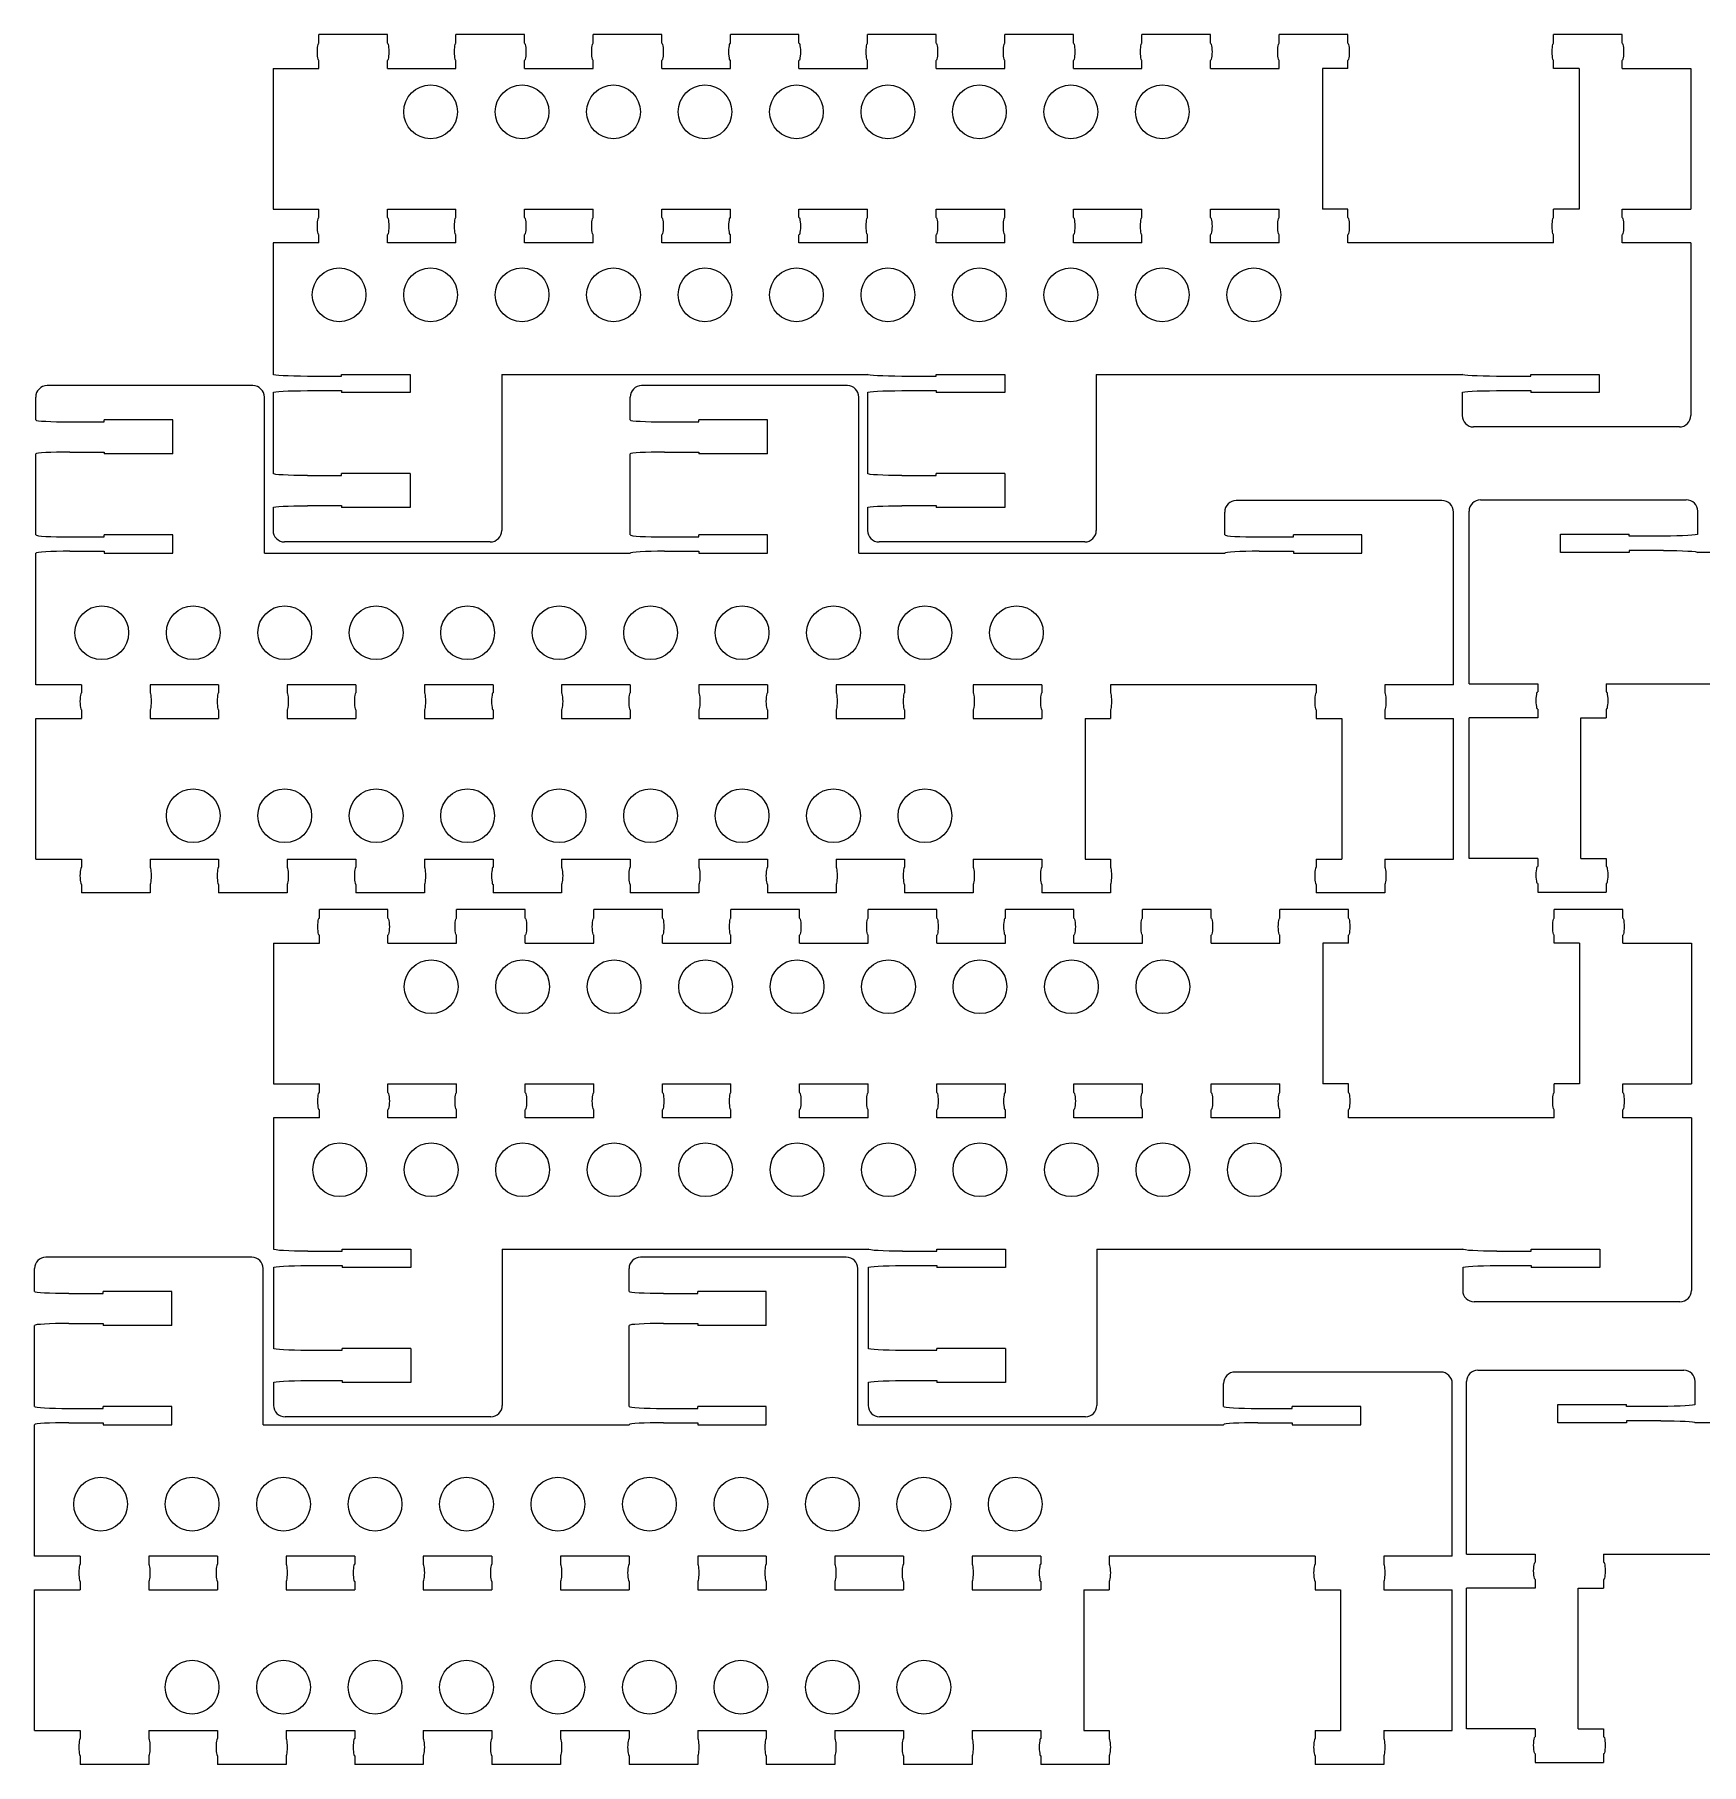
# Model space of a CAD drawing. Header units: millimetres. Extents: x 6 to 617, y 2 to 305.
# Drawn here: x 167 to 312.8, y 2.6 to 153.8 of the extents above; entities that cross this region are included whole.
import ezdxf

# ---------------------------------------------------------------- set-up
doc = ezdxf.new("R2010")
doc.units = ezdxf.units.MM
doc.header["$LTSCALE"] = 12.7
doc.layers.add('Visible', color=1, linetype='Continuous', lineweight=13)

msp = doc.modelspace()

# ---------------------------------------------------------------- linework, layer by layer
at = {"layer": 'Visible'}
for p, q in [((191.87, 153.06), (191.87, 153.81)), ((197.87, 153.81), (191.87, 153.81)), ((197.87, 153.06), (197.87, 153.81)), ((203.87, 153.06), (203.87, 153.81)), ((209.87, 153.81), (203.87, 153.81)), ((209.87, 153.06), (209.87, 153.81)), ((215.87, 153.06), (215.87, 153.81)), ((221.87, 153.81), (215.87, 153.81)), ((221.87, 153.06), (221.87, 153.81)), ((227.87, 153.06), (227.87, 153.81)), ((233.87, 153.81), (227.87, 153.81)), ((233.87, 153.06), (233.87, 153.81)), ((239.87, 153.06), (239.87, 153.81)), ((245.87, 153.81), (239.87, 153.81)), ((245.87, 153.06), (245.87, 153.81)), ((251.87, 153.06), (251.87, 153.81)), ((257.87, 153.81), (251.87, 153.81)), ((257.87, 153.06), (257.87, 153.81)), ((263.87, 153.06), (263.87, 153.81)), ((269.87, 153.81), (263.87, 153.81)), ((269.87, 153.06), (269.87, 153.81)), ((275.87, 153.06), (275.87, 153.81)), ((281.87, 153.81), (275.87, 153.81)), ((281.87, 153.06), (281.87, 153.81)), ((299.87, 153.06), (299.87, 153.81)), ((305.87, 153.81), (299.87, 153.81)), ((305.87, 153.06), (305.87, 153.81)), ((191.87, 150.86), (191.87, 151.56)), ((197.87, 150.86), (197.87, 151.56)), ((203.87, 150.86), (203.87, 151.56)), ((209.87, 150.86), (209.87, 151.56)), ((215.87, 150.86), (215.87, 151.56)), ((221.87, 150.86), (221.87, 151.56)), ((227.87, 150.86), (227.87, 151.56)), ((233.87, 150.86), (233.87, 151.56)), ((239.87, 150.86), (239.87, 151.56)), ((245.87, 150.86), (245.87, 151.56)), ((251.87, 150.86), (251.87, 151.56)), ((257.87, 150.86), (257.87, 151.56)), ((263.87, 150.86), (263.87, 151.56)), ((269.87, 150.86), (269.87, 151.56)), ((275.87, 150.86), (275.87, 151.56)), ((281.87, 150.86), (281.87, 151.56)), ((299.87, 150.86), (299.87, 151.56)), ((305.87, 150.86), (305.87, 151.56)), ((187.87, 150.86), (187.87, 138.56)), ((187.87, 150.86), (191.87, 150.86)), ((197.87, 150.86), (203.87, 150.86)), ((209.87, 150.86), (215.87, 150.86)), ((221.87, 150.86), (227.87, 150.86)), ((233.87, 150.86), (239.87, 150.86)), ((245.87, 150.86), (251.87, 150.86)), ((257.87, 150.86), (263.87, 150.86)), ((269.87, 150.86), (275.87, 150.86)), ((281.87, 150.86), (279.65, 150.86)), ((279.65, 150.86), (279.65, 138.56)), ((302.1, 150.86), (299.87, 150.86)), ((302.1, 150.86), (302.1, 138.56)), ((305.87, 150.86), (311.87, 150.86)), ((311.87, 150.86), (311.87, 138.56)), ((187.87, 138.56), (191.87, 138.56)), ((191.87, 137.81), (191.87, 138.56)), ((197.87, 138.56), (203.87, 138.56)), ((197.87, 137.81), (197.87, 138.56)), ((203.87, 137.81), (203.87, 138.56)), ((209.87, 138.56), (215.87, 138.56)), ((209.87, 137.81), (209.87, 138.56)), ((215.87, 137.81), (215.87, 138.56)), ((221.87, 138.56), (227.87, 138.56)), ((221.87, 137.81), (221.87, 138.56)), ((227.87, 137.81), (227.87, 138.56)), ((233.87, 138.56), (239.87, 138.56)), ((233.87, 137.81), (233.87, 138.56)), ((239.87, 137.81), (239.87, 138.56)), ((245.87, 138.56), (251.87, 138.56)), ((245.87, 137.81), (245.87, 138.56)), ((251.87, 137.81), (251.87, 138.56)), ((257.87, 138.56), (263.87, 138.56)), ((257.87, 137.81), (257.87, 138.56)), ((263.87, 137.81), (263.87, 138.56)), ((269.87, 138.56), (275.87, 138.56)), ((269.87, 137.81), (269.87, 138.56)), ((275.87, 137.81), (275.87, 138.56)), ((281.87, 138.56), (279.65, 138.56)), ((281.87, 137.81), (281.87, 138.56)), ((299.87, 137.81), (299.87, 138.56)), ((302.1, 138.56), (299.87, 138.56)), ((305.87, 138.56), (311.87, 138.56)), ((305.87, 137.81), (305.87, 138.56)), ((191.87, 135.61), (191.87, 136.31)), ((197.87, 135.61), (197.87, 136.31)), ((203.87, 135.61), (203.87, 136.31)), ((209.87, 135.61), (209.87, 136.31)), ((215.87, 135.61), (215.87, 136.31)), ((221.87, 135.61), (221.87, 136.31)), ((227.87, 135.61), (227.87, 136.31)), ((233.87, 135.61), (233.87, 136.31)), ((239.87, 135.61), (239.87, 136.31)), ((245.87, 135.61), (245.87, 136.31)), ((251.87, 135.61), (251.87, 136.31)), ((257.87, 135.61), (257.87, 136.31)), ((263.87, 135.61), (263.87, 136.31)), ((269.87, 135.61), (269.87, 136.31)), ((275.87, 135.61), (275.87, 136.31)), ((281.87, 135.61), (281.87, 136.31)), ((299.87, 135.61), (299.87, 136.31)), ((305.87, 135.61), (305.87, 136.31)), ((187.87, 135.61), (187.87, 124.11)), ((191.87, 135.61), (187.87, 135.61)), ((203.87, 135.61), (197.87, 135.61)), ((215.87, 135.61), (209.87, 135.61)), ((227.87, 135.61), (221.87, 135.61)), ((239.87, 135.61), (233.87, 135.61)), ((251.87, 135.61), (245.87, 135.61)), ((263.87, 135.61), (257.87, 135.61)), ((275.87, 135.61), (269.87, 135.61)), ((299.87, 135.61), (281.87, 135.61)), ((311.87, 135.61), (305.87, 135.61)), ((311.87, 135.61), (311.87, 120.51)), ((193.87, 124.11), (199.87, 124.11)), ((193.87, 123.94), (193.87, 124.11)), ((199.87, 124.11), (199.87, 122.51)), ((207.87, 124.11), (239.87, 124.11)), ((207.87, 124.11), (207.87, 110.46)), ((245.87, 124.11), (251.87, 124.11)), ((245.87, 123.94), (245.87, 124.11)), ((251.87, 124.11), (251.87, 122.51)), ((259.87, 124.11), (291.87, 124.11)), ((259.87, 124.11), (259.87, 110.46)), ((297.87, 124.11), (303.87, 124.11)), ((297.87, 123.94), (297.87, 124.11)), ((303.87, 124.11), (303.87, 122.51)), ((186.11, 123.12), (168.11, 123.12)), ((187.87, 122.51), (187.87, 115.43)), ((190.87, 123.94), (193.87, 123.94)), ((190.87, 122.69), (193.87, 122.69)), ((193.87, 122.69), (193.87, 122.51)), ((199.87, 122.51), (193.87, 122.51)), ((238.11, 123.12), (220.11, 123.12)), ((239.87, 122.51), (239.87, 115.43)), ((242.87, 123.94), (245.87, 123.94)), ((242.87, 122.69), (245.87, 122.69)), ((245.87, 122.69), (245.87, 122.51)), ((251.87, 122.51), (245.87, 122.51)), ((291.87, 122.51), (291.87, 120.51)), ((294.87, 123.94), (297.87, 123.94)), ((294.87, 122.69), (297.87, 122.69)), ((297.87, 122.69), (297.87, 122.51)), ((303.87, 122.51), (297.87, 122.51)), ((167.11, 120.12), (167.11, 122.12)), ((187.11, 108.47), (187.11, 122.12)), ((219.11, 120.12), (219.11, 122.12)), ((239.11, 108.47), (239.11, 122.12)), ((170.11, 119.96), (173.11, 119.96)), ((179.11, 120.12), (173.11, 120.12)), ((173.11, 119.96), (173.11, 120.12)), ((179.11, 117.15), (179.11, 120.12)), ((222.11, 119.96), (225.11, 119.96)), ((231.11, 120.12), (225.11, 120.12)), ((225.11, 119.96), (225.11, 120.12)), ((231.11, 117.15), (231.11, 120.12)), ((310.87, 119.51), (292.87, 119.51)), ((167.11, 110.07), (167.11, 117.15)), ((170.11, 117.32), (173.11, 117.32)), ((173.11, 117.32), (173.11, 117.15)), ((179.11, 117.15), (173.11, 117.15)), ((219.11, 110.07), (219.11, 117.15)), ((222.11, 117.32), (225.11, 117.32)), ((225.11, 117.32), (225.11, 117.15)), ((231.11, 117.15), (225.11, 117.15)), ((190.87, 115.27), (193.87, 115.27)), ((199.87, 115.43), (193.87, 115.43)), ((193.87, 115.27), (193.87, 115.43)), ((199.87, 115.43), (199.87, 112.46)), ((242.87, 115.27), (245.87, 115.27)), ((251.87, 115.43), (245.87, 115.43)), ((245.87, 115.27), (245.87, 115.43)), ((251.87, 115.43), (251.87, 112.46)), ((187.87, 112.46), (187.87, 110.46)), ((190.87, 112.63), (193.87, 112.63)), ((193.87, 112.63), (193.87, 112.46)), ((199.87, 112.46), (193.87, 112.46)), ((239.87, 112.46), (239.87, 110.46)), ((242.87, 112.63), (245.87, 112.63)), ((245.87, 112.63), (245.87, 112.46)), ((251.87, 112.46), (245.87, 112.46)), ((271.11, 110.07), (271.11, 112.07)), ((290.11, 113.07), (272.11, 113.07)), ((291.11, 96.97), (291.11, 112.07)), ((292.48, 97.04), (292.48, 112.14)), ((293.48, 113.14), (311.48, 113.14)), ((312.48, 110.14), (312.48, 112.14)), ((170.11, 109.9), (173.11, 109.9)), ((179.11, 110.07), (173.11, 110.07)), ((173.11, 109.9), (173.11, 110.07)), ((179.11, 108.47), (179.11, 110.07)), ((206.87, 109.46), (188.87, 109.46)), ((222.11, 109.9), (225.11, 109.9)), ((231.11, 110.07), (225.11, 110.07)), ((225.11, 109.9), (225.11, 110.07)), ((231.11, 108.47), (231.11, 110.07)), ((258.87, 109.46), (240.87, 109.46)), ((274.11, 109.9), (277.11, 109.9)), ((283.11, 110.07), (277.11, 110.07)), ((277.11, 109.9), (277.11, 110.07)), ((283.11, 108.47), (283.11, 110.07)), ((300.48, 110.14), (306.48, 110.14)), ((300.48, 108.54), (300.48, 110.14)), ((306.48, 109.97), (306.48, 110.14)), ((309.48, 109.97), (306.48, 109.97)), ((167.11, 96.97), (167.11, 108.47)), ((170.11, 108.65), (173.11, 108.65)), ((173.11, 108.65), (173.11, 108.47)), ((173.11, 108.47), (179.11, 108.47)), ((187.11, 108.47), (219.11, 108.47)), ((222.11, 108.65), (225.11, 108.65)), ((225.11, 108.65), (225.11, 108.47)), ((225.11, 108.47), (231.11, 108.47)), ((239.11, 108.47), (271.11, 108.47)), ((274.11, 108.65), (277.11, 108.65)), ((277.11, 108.65), (277.11, 108.47)), ((277.11, 108.47), (283.11, 108.47)), ((306.48, 108.54), (300.48, 108.54)), ((306.48, 108.72), (306.48, 108.54)), ((309.48, 108.72), (306.48, 108.72)), ((344.48, 108.54), (312.48, 108.54)), ((171.11, 96.97), (167.11, 96.97)), ((171.11, 96.97), (171.11, 96.27)), ((177.11, 96.97), (177.11, 96.27)), ((183.11, 96.97), (177.11, 96.97)), ((183.11, 96.97), (183.11, 96.27)), ((189.11, 96.97), (189.11, 96.27)), ((195.11, 96.97), (189.11, 96.97)), ((195.11, 96.97), (195.11, 96.27)), ((201.11, 96.97), (201.11, 96.27)), ((207.11, 96.97), (201.11, 96.97)), ((207.11, 96.97), (207.11, 96.27)), ((213.11, 96.97), (213.11, 96.27)), ((219.11, 96.97), (213.11, 96.97)), ((219.11, 96.97), (219.11, 96.27)), ((225.11, 96.97), (225.11, 96.27)), ((231.11, 96.97), (225.11, 96.97)), ((231.11, 96.97), (231.11, 96.27)), ((237.11, 96.97), (237.11, 96.27)), ((243.11, 96.97), (237.11, 96.97)), ((243.11, 96.97), (243.11, 96.27)), ((249.11, 96.97), (249.11, 96.27)), ((255.11, 96.97), (249.11, 96.97)), ((255.11, 96.97), (255.11, 96.27)), ((279.11, 96.97), (261.11, 96.97)), ((261.11, 96.97), (261.11, 96.27)), ((279.11, 96.97), (279.11, 96.27)), ((291.11, 96.97), (285.11, 96.97)), ((285.11, 96.97), (285.11, 96.27)), ((292.48, 97.04), (298.48, 97.04)), ((298.48, 97.04), (298.48, 96.34)), ((304.48, 97.04), (322.48, 97.04)), ((304.48, 97.04), (304.48, 96.34)), ((167.11, 81.72), (167.11, 94.02)), ((167.11, 94.02), (171.11, 94.02)), ((171.11, 94.77), (171.11, 94.02)), ((177.11, 94.77), (177.11, 94.02)), ((177.11, 94.02), (183.11, 94.02)), ((183.11, 94.77), (183.11, 94.02)), ((189.11, 94.77), (189.11, 94.02)), ((189.11, 94.02), (195.11, 94.02)), ((195.11, 94.77), (195.11, 94.02)), ((201.11, 94.77), (201.11, 94.02)), ((201.11, 94.02), (207.11, 94.02)), ((207.11, 94.77), (207.11, 94.02)), ((213.11, 94.77), (213.11, 94.02)), ((213.11, 94.02), (219.11, 94.02)), ((219.11, 94.77), (219.11, 94.02)), ((225.11, 94.77), (225.11, 94.02)), ((225.11, 94.02), (231.11, 94.02)), ((231.11, 94.77), (231.11, 94.02)), ((237.11, 94.77), (237.11, 94.02)), ((237.11, 94.02), (243.11, 94.02)), ((243.11, 94.77), (243.11, 94.02)), ((249.11, 94.77), (249.11, 94.02)), ((249.11, 94.02), (255.11, 94.02)), ((255.11, 94.77), (255.11, 94.02)), ((258.89, 94.02), (261.11, 94.02)), ((258.89, 94.02), (258.89, 81.72)), ((261.11, 94.77), (261.11, 94.02)), ((279.11, 94.77), (279.11, 94.02)), ((279.11, 94.02), (281.34, 94.02)), ((281.34, 94.02), (281.34, 81.72)), ((285.11, 94.77), (285.11, 94.02)), ((285.11, 94.02), (291.11, 94.02)), ((291.11, 81.72), (291.11, 94.02)), ((292.48, 81.79), (292.48, 94.09)), ((298.48, 94.09), (292.48, 94.09)), ((298.48, 94.84), (298.48, 94.09)), ((302.25, 94.09), (304.48, 94.09)), ((302.25, 81.79), (302.25, 94.09)), ((304.48, 94.84), (304.48, 94.09)), ((167.11, 81.72), (171.11, 81.72)), ((171.11, 81.72), (171.11, 81.02)), ((177.11, 81.72), (183.11, 81.72)), ((177.11, 81.72), (177.11, 81.02)), ((183.11, 81.72), (183.11, 81.02)), ((189.11, 81.72), (195.11, 81.72)), ((189.11, 81.72), (189.11, 81.02)), ((195.11, 81.72), (195.11, 81.02)), ((201.11, 81.72), (207.11, 81.72)), ((201.11, 81.72), (201.11, 81.02)), ((207.11, 81.72), (207.11, 81.02)), ((213.11, 81.72), (219.11, 81.72)), ((213.11, 81.72), (213.11, 81.02)), ((219.11, 81.72), (219.11, 81.02)), ((225.11, 81.72), (231.11, 81.72)), ((225.11, 81.72), (225.11, 81.02)), ((231.11, 81.72), (231.11, 81.02)), ((237.11, 81.72), (243.11, 81.72)), ((237.11, 81.72), (237.11, 81.02)), ((243.11, 81.72), (243.11, 81.02)), ((249.11, 81.72), (255.11, 81.72)), ((249.11, 81.72), (249.11, 81.02)), ((255.11, 81.72), (255.11, 81.02)), ((258.89, 81.72), (261.11, 81.72)), ((261.11, 81.72), (261.11, 81.02)), ((279.11, 81.72), (279.11, 81.02)), ((279.11, 81.72), (281.34, 81.72)), ((285.11, 81.72), (291.11, 81.72)), ((285.11, 81.72), (285.11, 81.02)), ((298.48, 81.79), (292.48, 81.79)), ((298.48, 81.79), (298.48, 81.09)), ((302.25, 81.79), (304.48, 81.79)), ((304.48, 81.79), (304.48, 81.09)), ((171.11, 79.52), (171.11, 78.77)), ((177.11, 78.77), (171.11, 78.77)), ((177.11, 79.52), (177.11, 78.77)), ((183.11, 79.52), (183.11, 78.77)), ((189.11, 78.77), (183.11, 78.77)), ((189.11, 79.52), (189.11, 78.77)), ((195.11, 79.52), (195.11, 78.77)), ((201.11, 78.77), (195.11, 78.77)), ((201.11, 79.52), (201.11, 78.77)), ((207.11, 79.52), (207.11, 78.77)), ((213.11, 78.77), (207.11, 78.77)), ((213.11, 79.52), (213.11, 78.77)), ((219.11, 79.52), (219.11, 78.77)), ((225.11, 78.77), (219.11, 78.77)), ((225.11, 79.52), (225.11, 78.77)), ((231.11, 79.52), (231.11, 78.77)), ((237.11, 78.77), (231.11, 78.77)), ((237.11, 79.52), (237.11, 78.77)), ((243.11, 79.52), (243.11, 78.77)), ((249.11, 78.77), (243.11, 78.77)), ((249.11, 79.52), (249.11, 78.77)), ((255.11, 79.52), (255.11, 78.77)), ((261.11, 78.77), (255.11, 78.77)), ((261.11, 79.52), (261.11, 78.77)), ((279.11, 79.52), (279.11, 78.77)), ((285.11, 78.77), (279.11, 78.77)), ((285.11, 79.52), (285.11, 78.77)), ((298.48, 79.59), (298.48, 78.84)), ((298.48, 78.84), (304.48, 78.84)), ((304.48, 79.59), (304.48, 78.84)), ((191.92, 76.57), (191.92, 77.32)), ((197.92, 77.32), (191.92, 77.32)), ((197.92, 76.57), (197.92, 77.32)), ((203.92, 76.57), (203.92, 77.32)), ((209.92, 77.32), (203.92, 77.32)), ((209.92, 76.57), (209.92, 77.32)), ((215.92, 76.57), (215.92, 77.32)), ((221.92, 77.32), (215.92, 77.32)), ((221.92, 76.57), (221.92, 77.32)), ((227.92, 76.57), (227.92, 77.32)), ((233.92, 77.32), (227.92, 77.32)), ((233.92, 76.57), (233.92, 77.32)), ((239.92, 76.57), (239.92, 77.32)), ((245.92, 77.32), (239.92, 77.32)), ((245.92, 76.57), (245.92, 77.32)), ((251.92, 76.57), (251.92, 77.32)), ((257.92, 77.32), (251.92, 77.32)), ((257.92, 76.57), (257.92, 77.32)), ((263.92, 76.57), (263.92, 77.32)), ((269.92, 77.32), (263.92, 77.32)), ((269.92, 76.57), (269.92, 77.32)), ((275.92, 76.57), (275.92, 77.32)), ((281.92, 77.32), (275.92, 77.32)), ((281.92, 76.57), (281.92, 77.32)), ((299.92, 76.57), (299.92, 77.32)), ((305.92, 77.32), (299.92, 77.32)), ((305.92, 76.57), (305.92, 77.32)), ((187.92, 74.37), (187.92, 62.07)), ((187.92, 74.37), (191.92, 74.37)), ((191.92, 74.37), (191.92, 75.07)), ((197.92, 74.37), (197.92, 75.07)), ((197.92, 74.37), (203.92, 74.37)), ((203.92, 74.37), (203.92, 75.07)), ((209.92, 74.37), (209.92, 75.07)), ((209.92, 74.37), (215.92, 74.37)), ((215.92, 74.37), (215.92, 75.07)), ((221.92, 74.37), (221.92, 75.07)), ((221.92, 74.37), (227.92, 74.37)), ((227.92, 74.37), (227.92, 75.07)), ((233.92, 74.37), (233.92, 75.07)), ((233.92, 74.37), (239.92, 74.37)), ((239.92, 74.37), (239.92, 75.07)), ((245.92, 74.37), (245.92, 75.07)), ((245.92, 74.37), (251.92, 74.37)), ((251.92, 74.37), (251.92, 75.07)), ((257.92, 74.37), (257.92, 75.07)), ((257.92, 74.37), (263.92, 74.37)), ((263.92, 74.37), (263.92, 75.07)), ((269.92, 74.37), (269.92, 75.07)), ((269.92, 74.37), (275.92, 74.37)), ((275.92, 74.37), (275.92, 75.07)), ((281.92, 74.37), (279.7, 74.37)), ((279.7, 74.37), (279.7, 62.07)), ((281.92, 74.37), (281.92, 75.07)), ((299.92, 74.37), (299.92, 75.07)), ((302.15, 74.37), (299.92, 74.37)), ((302.15, 74.37), (302.15, 62.07)), ((305.92, 74.37), (305.92, 75.07)), ((305.92, 74.37), (311.92, 74.37)), ((311.92, 74.37), (311.92, 62.07)), ((187.92, 62.07), (191.92, 62.07)), ((191.92, 61.32), (191.92, 62.07)), ((197.92, 62.07), (203.92, 62.07)), ((197.92, 61.32), (197.92, 62.07)), ((203.92, 61.32), (203.92, 62.07)), ((209.92, 62.07), (215.92, 62.07)), ((209.92, 61.32), (209.92, 62.07)), ((215.92, 61.32), (215.92, 62.07)), ((221.92, 62.07), (227.92, 62.07)), ((221.92, 61.32), (221.92, 62.07)), ((227.92, 61.32), (227.92, 62.07)), ((233.92, 62.07), (239.92, 62.07)), ((233.92, 61.32), (233.92, 62.07)), ((239.92, 61.32), (239.92, 62.07)), ((245.92, 62.07), (251.92, 62.07)), ((245.92, 61.32), (245.92, 62.07)), ((251.92, 61.32), (251.92, 62.07)), ((257.92, 62.07), (263.92, 62.07)), ((257.92, 61.32), (257.92, 62.07)), ((263.92, 61.32), (263.92, 62.07)), ((269.92, 62.07), (275.92, 62.07)), ((269.92, 61.32), (269.92, 62.07)), ((275.92, 61.32), (275.92, 62.07)), ((281.92, 62.07), (279.7, 62.07)), ((281.92, 61.32), (281.92, 62.07)), ((299.92, 61.32), (299.92, 62.07)), ((302.15, 62.07), (299.92, 62.07)), ((305.92, 62.07), (311.92, 62.07)), ((305.92, 61.32), (305.92, 62.07)), ((187.92, 59.12), (187.92, 47.62)), ((191.92, 59.12), (187.92, 59.12)), ((191.92, 59.12), (191.92, 59.82)), ((197.92, 59.12), (197.92, 59.82)), ((203.92, 59.12), (197.92, 59.12)), ((203.92, 59.12), (203.92, 59.82)), ((209.92, 59.12), (209.92, 59.82)), ((215.92, 59.12), (209.92, 59.12)), ((215.92, 59.12), (215.92, 59.82)), ((221.92, 59.12), (221.92, 59.82)), ((227.92, 59.12), (221.92, 59.12)), ((227.92, 59.12), (227.92, 59.82)), ((233.92, 59.12), (233.92, 59.82)), ((239.92, 59.12), (233.92, 59.12)), ((239.92, 59.12), (239.92, 59.82)), ((245.92, 59.12), (245.92, 59.82)), ((251.92, 59.12), (245.92, 59.12)), ((251.92, 59.12), (251.92, 59.82)), ((257.92, 59.12), (257.92, 59.82)), ((263.92, 59.12), (257.92, 59.12)), ((263.92, 59.12), (263.92, 59.82)), ((269.92, 59.12), (269.92, 59.82)), ((275.92, 59.12), (269.92, 59.12)), ((275.92, 59.12), (275.92, 59.82)), ((281.92, 59.12), (281.92, 59.82)), ((299.92, 59.12), (281.92, 59.12)), ((299.92, 59.12), (299.92, 59.82)), ((305.92, 59.12), (305.92, 59.82)), ((311.92, 59.12), (305.92, 59.12)), ((311.92, 59.12), (311.92, 44.02)), ((186.01, 46.93), (168.01, 46.93)), ((190.92, 47.45), (193.92, 47.45)), ((193.92, 47.62), (199.92, 47.62)), ((193.92, 47.45), (193.92, 47.62)), ((199.92, 47.62), (199.92, 46.02)), ((207.92, 47.62), (239.92, 47.62)), ((207.92, 47.62), (207.92, 33.97)), ((238.01, 46.93), (220.01, 46.93)), ((242.92, 47.45), (245.92, 47.45)), ((245.92, 47.62), (251.92, 47.62)), ((245.92, 47.45), (245.92, 47.62)), ((251.92, 47.62), (251.92, 46.02)), ((259.92, 47.62), (291.92, 47.62)), ((259.92, 47.62), (259.92, 33.97)), ((294.92, 47.45), (297.92, 47.45)), ((297.92, 47.62), (303.92, 47.62)), ((297.92, 47.45), (297.92, 47.62)), ((303.92, 47.62), (303.92, 46.02)), ((167.01, 43.93), (167.01, 45.93)), ((187.01, 32.28), (187.01, 45.93)), ((187.92, 46.02), (187.92, 38.94)), ((190.92, 46.2), (193.92, 46.2)), ((193.92, 46.2), (193.92, 46.02)), ((199.92, 46.02), (193.92, 46.02)), ((219.01, 43.93), (219.01, 45.93)), ((239.01, 32.28), (239.01, 45.93)), ((239.92, 46.02), (239.92, 38.94)), ((242.92, 46.2), (245.92, 46.2)), ((245.92, 46.2), (245.92, 46.02)), ((251.92, 46.02), (245.92, 46.02)), ((291.92, 46.02), (291.92, 44.02)), ((294.92, 46.2), (297.92, 46.2)), ((297.92, 46.2), (297.92, 46.02)), ((303.92, 46.02), (297.92, 46.02)), ((179.01, 43.93), (173.01, 43.93)), ((173.01, 43.76), (173.01, 43.93)), ((179.01, 40.96), (179.01, 43.93)), ((231.01, 43.93), (225.01, 43.93)), ((225.01, 43.76), (225.01, 43.93)), ((231.01, 40.96), (231.01, 43.93)), ((170.01, 43.76), (173.01, 43.76)), ((222.01, 43.76), (225.01, 43.76)), ((310.92, 43.02), (292.92, 43.02)), ((167.01, 33.88), (167.01, 40.96)), ((170.01, 41.12), (173.01, 41.12)), ((173.01, 41.12), (173.01, 40.96)), ((179.01, 40.96), (173.01, 40.96)), ((219.01, 33.88), (219.01, 40.96)), ((222.01, 41.12), (225.01, 41.12)), ((225.01, 41.12), (225.01, 40.96)), ((231.01, 40.96), (225.01, 40.96)), ((190.92, 38.78), (193.92, 38.78)), ((199.92, 38.94), (193.92, 38.94)), ((193.92, 38.78), (193.92, 38.94)), ((199.92, 38.94), (199.92, 35.97)), ((242.92, 38.78), (245.92, 38.78)), ((251.92, 38.94), (245.92, 38.94)), ((245.92, 38.78), (245.92, 38.94)), ((251.92, 38.94), (251.92, 35.97)), ((290.01, 36.88), (272.01, 36.88)), ((293.25, 37.05), (311.25, 37.05)), ((187.92, 35.97), (187.92, 33.97)), ((190.92, 36.14), (193.92, 36.14)), ((193.92, 36.14), (193.92, 35.97)), ((199.92, 35.97), (193.92, 35.97)), ((239.92, 35.97), (239.92, 33.97)), ((242.92, 36.14), (245.92, 36.14)), ((245.92, 36.14), (245.92, 35.97)), ((251.92, 35.97), (245.92, 35.97)), ((271.01, 33.88), (271.01, 35.88)), ((291.01, 20.78), (291.01, 35.88)), ((292.25, 20.95), (292.25, 36.05)), ((312.25, 34.05), (312.25, 36.05)), ((170.01, 33.7), (173.01, 33.7)), ((179.01, 33.88), (173.01, 33.88)), ((173.01, 33.7), (173.01, 33.88)), ((179.01, 32.28), (179.01, 33.88)), ((222.01, 33.7), (225.01, 33.7)), ((231.01, 33.88), (225.01, 33.88)), ((225.01, 33.7), (225.01, 33.88)), ((231.01, 32.28), (231.01, 33.88)), ((274.01, 33.7), (277.01, 33.7)), ((283.01, 33.88), (277.01, 33.88)), ((277.01, 33.7), (277.01, 33.88)), ((283.01, 32.28), (283.01, 33.88)), ((300.25, 34.05), (306.25, 34.05)), ((300.25, 32.45), (300.25, 34.05)), ((306.25, 33.88), (306.25, 34.05)), ((309.25, 33.88), (306.25, 33.88)), ((167.01, 20.78), (167.01, 32.28)), ((170.01, 32.45), (173.01, 32.45)), ((173.01, 32.45), (173.01, 32.28)), ((173.01, 32.28), (179.01, 32.28)), ((187.01, 32.28), (219.01, 32.28)), ((206.92, 32.97), (188.92, 32.97)), ((222.01, 32.45), (225.01, 32.45)), ((225.01, 32.45), (225.01, 32.28)), ((225.01, 32.28), (231.01, 32.28)), ((239.01, 32.28), (271.01, 32.28)), ((258.92, 32.97), (240.92, 32.97)), ((274.01, 32.45), (277.01, 32.45)), ((277.01, 32.45), (277.01, 32.28)), ((277.01, 32.28), (283.01, 32.28)), ((306.25, 32.45), (300.25, 32.45)), ((306.25, 32.63), (306.25, 32.45)), ((309.25, 32.63), (306.25, 32.63)), ((344.25, 32.45), (312.25, 32.45)), ((171.01, 20.78), (167.01, 20.78)), ((171.01, 20.78), (171.01, 20.08)), ((177.01, 20.78), (177.01, 20.08)), ((183.01, 20.78), (177.01, 20.78)), ((183.01, 20.78), (183.01, 20.08)), ((189.01, 20.78), (189.01, 20.08)), ((195.01, 20.78), (189.01, 20.78)), ((195.01, 20.78), (195.01, 20.08)), ((201.01, 20.78), (201.01, 20.08)), ((207.01, 20.78), (201.01, 20.78)), ((207.01, 20.78), (207.01, 20.08)), ((213.01, 20.78), (213.01, 20.08)), ((219.01, 20.78), (213.01, 20.78)), ((219.01, 20.78), (219.01, 20.08)), ((225.01, 20.78), (225.01, 20.08)), ((231.01, 20.78), (225.01, 20.78)), ((231.01, 20.78), (231.01, 20.08)), ((237.01, 20.78), (237.01, 20.08)), ((243.01, 20.78), (237.01, 20.78)), ((243.01, 20.78), (243.01, 20.08)), ((249.01, 20.78), (249.01, 20.08)), ((255.01, 20.78), (249.01, 20.78)), ((255.01, 20.78), (255.01, 20.08)), ((279.01, 20.78), (261.01, 20.78)), ((261.01, 20.78), (261.01, 20.08)), ((279.01, 20.78), (279.01, 20.08)), ((291.01, 20.78), (285.01, 20.78)), ((285.01, 20.78), (285.01, 20.08)), ((292.25, 20.95), (298.25, 20.95)), ((298.25, 20.95), (298.25, 20.25)), ((304.25, 20.95), (322.25, 20.95)), ((304.25, 20.95), (304.25, 20.25)), ((171.01, 18.58), (171.01, 17.83)), ((177.01, 18.58), (177.01, 17.83)), ((183.01, 18.58), (183.01, 17.83)), ((189.01, 18.58), (189.01, 17.83)), ((195.01, 18.58), (195.01, 17.83)), ((201.01, 18.58), (201.01, 17.83)), ((207.01, 18.58), (207.01, 17.83)), ((213.01, 18.58), (213.01, 17.83)), ((219.01, 18.58), (219.01, 17.83)), ((225.01, 18.58), (225.01, 17.83)), ((231.01, 18.58), (231.01, 17.83)), ((237.01, 18.58), (237.01, 17.83)), ((243.01, 18.58), (243.01, 17.83)), ((249.01, 18.58), (249.01, 17.83)), ((255.01, 18.58), (255.01, 17.83)), ((261.01, 18.58), (261.01, 17.83)), ((279.01, 18.58), (279.01, 17.83)), ((285.01, 18.58), (285.01, 17.83)), ((298.25, 18.75), (298.25, 18)), ((304.25, 18.75), (304.25, 18)), ((167.01, 5.53), (167.01, 17.83)), ((167.01, 17.83), (171.01, 17.83)), ((177.01, 17.83), (183.01, 17.83)), ((189.01, 17.83), (195.01, 17.83)), ((201.01, 17.83), (207.01, 17.83)), ((213.01, 17.83), (219.01, 17.83)), ((225.01, 17.83), (231.01, 17.83)), ((237.01, 17.83), (243.01, 17.83)), ((249.01, 17.83), (255.01, 17.83)), ((258.79, 17.83), (261.01, 17.83)), ((258.79, 17.83), (258.79, 5.53)), ((279.01, 17.83), (281.24, 17.83)), ((281.24, 17.83), (281.24, 5.53)), ((285.01, 17.83), (291.01, 17.83)), ((291.01, 5.53), (291.01, 17.83)), ((292.25, 5.7), (292.25, 18)), ((298.25, 18), (292.25, 18)), ((302.02, 18), (304.25, 18)), ((302.02, 5.7), (302.02, 18)), ((167.01, 5.53), (171.01, 5.53)), ((171.01, 5.53), (171.01, 4.83)), ((177.01, 5.53), (183.01, 5.53)), ((177.01, 5.53), (177.01, 4.83)), ((183.01, 5.53), (183.01, 4.83)), ((189.01, 5.53), (195.01, 5.53)), ((189.01, 5.53), (189.01, 4.83)), ((195.01, 5.53), (195.01, 4.83)), ((201.01, 5.53), (207.01, 5.53)), ((201.01, 5.53), (201.01, 4.83)), ((207.01, 5.53), (207.01, 4.83)), ((213.01, 5.53), (219.01, 5.53)), ((213.01, 5.53), (213.01, 4.83)), ((219.01, 5.53), (219.01, 4.83)), ((225.01, 5.53), (231.01, 5.53)), ((225.01, 5.53), (225.01, 4.83)), ((231.01, 5.53), (231.01, 4.83)), ((237.01, 5.53), (243.01, 5.53)), ((237.01, 5.53), (237.01, 4.83)), ((243.01, 5.53), (243.01, 4.83)), ((249.01, 5.53), (255.01, 5.53)), ((249.01, 5.53), (249.01, 4.83)), ((255.01, 5.53), (255.01, 4.83)), ((258.79, 5.53), (261.01, 5.53)), ((261.01, 5.53), (261.01, 4.83)), ((279.01, 5.53), (279.01, 4.83)), ((279.01, 5.53), (281.24, 5.53)), ((285.01, 5.53), (291.01, 5.53)), ((285.01, 5.53), (285.01, 4.83)), ((298.25, 5.7), (292.25, 5.7)), ((298.25, 5.7), (298.25, 5)), ((302.02, 5.7), (304.25, 5.7)), ((304.25, 5.7), (304.25, 5)), ((171.01, 3.33), (171.01, 2.58)), ((177.01, 3.33), (177.01, 2.58)), ((183.01, 3.33), (183.01, 2.58)), ((189.01, 3.33), (189.01, 2.58)), ((195.01, 3.33), (195.01, 2.58)), ((201.01, 3.33), (201.01, 2.58)), ((207.01, 3.33), (207.01, 2.58)), ((213.01, 3.33), (213.01, 2.58)), ((219.01, 3.33), (219.01, 2.58)), ((225.01, 3.33), (225.01, 2.58)), ((231.01, 3.33), (231.01, 2.58)), ((237.01, 3.33), (237.01, 2.58)), ((243.01, 3.33), (243.01, 2.58)), ((249.01, 3.33), (249.01, 2.58)), ((255.01, 3.33), (255.01, 2.58)), ((261.01, 3.33), (261.01, 2.58)), ((279.01, 3.33), (279.01, 2.58)), ((285.01, 3.33), (285.01, 2.58)), ((298.25, 3.5), (298.25, 2.75)), ((304.25, 3.5), (304.25, 2.75)), ((177.01, 2.58), (171.01, 2.58)), ((189.01, 2.58), (183.01, 2.58)), ((201.01, 2.58), (195.01, 2.58)), ((213.01, 2.58), (207.01, 2.58)), ((225.01, 2.58), (219.01, 2.58)), ((237.01, 2.58), (231.01, 2.58)), ((249.01, 2.58), (243.01, 2.58)), ((261.01, 2.58), (255.01, 2.58)), ((285.01, 2.58), (279.01, 2.58)), ((298.25, 2.75), (304.25, 2.75))]:
    msp.add_line(p, q, dxfattribs=at)
for centre in [(201.65, 147.06), (209.65, 147.06), (217.65, 147.06), (225.65, 147.06), (233.65, 147.06), (241.65, 147.06), (249.65, 147.06), (257.65, 147.06), (265.65, 147.06), (193.65, 131.06), (201.65, 131.06), (209.65, 131.06), (217.65, 131.06), (225.65, 131.06), (233.65, 131.06), (241.65, 131.06), (249.65, 131.06), (257.65, 131.06), (265.65, 131.06), (273.65, 131.06), (172.89, 101.52), (180.89, 101.52), (188.89, 101.52), (196.89, 101.52), (204.89, 101.52), (212.89, 101.52), (220.89, 101.52), (228.89, 101.52), (236.89, 101.52), (244.89, 101.52), (252.89, 101.52), (180.89, 85.52), (188.89, 85.52), (196.89, 85.52), (204.89, 85.52), (212.89, 85.52), (220.89, 85.52), (228.89, 85.52), (236.89, 85.52), (244.89, 85.52), (201.7, 70.57), (209.7, 70.57), (217.7, 70.57), (225.7, 70.57), (233.7, 70.57), (241.7, 70.57), (249.7, 70.57), (257.7, 70.57), (265.7, 70.57), (193.7, 54.57), (201.7, 54.57), (209.7, 54.57), (217.7, 54.57), (225.7, 54.57), (233.7, 54.57), (241.7, 54.57), (249.7, 54.57), (257.7, 54.57), (265.7, 54.57), (273.7, 54.57), (172.79, 25.33), (180.79, 25.33), (188.79, 25.33), (196.79, 25.33), (204.79, 25.33), (212.79, 25.33), (220.79, 25.33), (228.79, 25.33), (236.79, 25.33), (244.79, 25.33), (252.79, 25.33), (180.79, 9.33), (188.79, 9.33), (196.79, 9.33), (204.79, 9.33), (212.79, 9.33), (220.79, 9.33), (228.79, 9.33), (236.79, 9.33), (244.79, 9.33)]:
    msp.add_circle(centre, 2.35, dxfattribs=at)
for centre, start, end in [((168.11, 122.12), 90, 180), ((186.11, 122.12), 0, 90), ((220.11, 122.12), 90, 180), ((238.11, 122.12), 0, 90), ((292.87, 120.51), 180, 270), ((310.87, 120.51), 270, 0), ((272.11, 112.07), 90, 180), ((290.11, 112.07), 0, 90), ((293.48, 112.14), 90, 180), ((311.48, 112.14), 0, 90), ((188.87, 110.46), 180, 270), ((206.87, 110.46), 270, 0), ((240.87, 110.46), 180, 270), ((258.87, 110.46), 270, 0), ((168.01, 45.93), 90, 180), ((186.01, 45.93), 0, 90), ((220.01, 45.93), 90, 180), ((238.01, 45.93), 0, 90), ((292.92, 44.02), 180, 270), ((310.92, 44.02), 270, 0), ((272.01, 35.88), 90, 180), ((290.01, 35.88), 0, 90), ((293.25, 36.05), 90, 180), ((311.25, 36.05), 0, 90), ((188.92, 33.97), 180, 270), ((206.92, 33.97), 270, 0), ((240.92, 33.97), 180, 270), ((258.92, 33.97), 270, 0)]:
    msp.add_arc(centre, 1, start, end, dxfattribs=at)
at = {"layer": 'Visible', "extrusion": (0, -1.22465e-16, -1)}
for centre, major_axis, ratio, start_param, end_param in [((191.87, 152.31), (0, -0.75), 0.166667, 0, 3.141593), ((203.87, 152.31), (0, -0.75), 0.166667, 0, 3.141593), ((215.87, 152.31), (0, -0.75), 0.166667, 0, 3.141593), ((227.87, 152.31), (0, -0.75), 0.166667, 0, 3.141593), ((239.87, 152.31), (0, -0.75), 0.166667, 0, 3.141593), ((251.87, 152.31), (0, -0.75), 0.166667, 0, 3.141593), ((263.87, 152.31), (0, -0.75), 0.166667, 0, 3.141593), ((275.87, 152.31), (0, -0.75), 0.166667, 0, 3.141593), ((299.87, 152.31), (0, -0.75), 0.166667, 0, 3.141593), ((191.87, 137.06), (0, -0.75), 0.166667, 0, 3.141593), ((203.87, 137.06), (0, -0.75), 0.166667, 0, 3.141593), ((215.87, 137.06), (0, -0.75), 0.166667, 0, 3.141593), ((227.87, 137.06), (0, -0.75), 0.166667, 0, 3.141593), ((239.87, 137.06), (0, -0.75), 0.166667, 0, 3.141593), ((251.87, 137.06), (0, -0.75), 0.166667, 0, 3.141593), ((263.87, 137.06), (0, -0.75), 0.166667, 0, 3.141593), ((275.87, 137.06), (0, -0.75), 0.166667, 0, 3.141593), ((299.87, 137.06), (0, -0.75), 0.166667, 0, 3.141593), ((190.87, 124.11), (-3, 0), 0.058333, 4.712389, 6.283185), ((242.87, 124.11), (-3, 0), 0.058333, 4.712389, 6.283185), ((294.87, 124.11), (-3, 0), 0.058333, 4.712389, 6.283185), ((190.87, 122.51), (3, 0), 0.058333, 3.141593, 4.712389), ((242.87, 122.51), (3, 0), 0.058333, 3.141593, 4.712389), ((294.87, 122.51), (3, 0), 0.058333, 3.141593, 4.712389), ((190.87, 115.43), (-3, 0), 0.055, 4.712389, 6.283185), ((242.87, 115.43), (-3, 0), 0.055, 4.712389, 6.283185), ((190.87, 112.46), (3, 0), 0.055, 3.141593, 4.712389), ((242.87, 112.46), (3, 0), 0.055, 3.141593, 4.712389), ((191.92, 75.82), (0, -0.75), 0.166667, 0, 3.141593), ((203.92, 75.82), (0, -0.75), 0.166667, 0, 3.141593), ((215.92, 75.82), (0, -0.75), 0.166667, 0, 3.141593), ((227.92, 75.82), (0, -0.75), 0.166667, 0, 3.141593), ((239.92, 75.82), (0, -0.75), 0.166667, 0, 3.141593), ((251.92, 75.82), (0, -0.75), 0.166667, 0, 3.141593), ((263.92, 75.82), (0, -0.75), 0.166667, 0, 3.141593), ((275.92, 75.82), (0, -0.75), 0.166667, 0, 3.141593), ((299.92, 75.82), (0, -0.75), 0.166667, 0, 3.141593), ((191.92, 60.57), (0, -0.75), 0.166667, 0, 3.141593), ((203.92, 60.57), (0, -0.75), 0.166667, 0, 3.141593), ((215.92, 60.57), (0, -0.75), 0.166667, 0, 3.141593), ((227.92, 60.57), (0, -0.75), 0.166667, 0, 3.141593), ((239.92, 60.57), (0, -0.75), 0.166667, 0, 3.141593), ((251.92, 60.57), (0, -0.75), 0.166667, 0, 3.141593), ((263.92, 60.57), (0, -0.75), 0.166667, 0, 3.141593), ((275.92, 60.57), (0, -0.75), 0.166667, 0, 3.141593), ((299.92, 60.57), (0, -0.75), 0.166667, 0, 3.141593), ((190.92, 47.62), (-3, 0), 0.058333, 4.712389, 6.283185), ((242.92, 47.62), (-3, 0), 0.058333, 4.712389, 6.283185), ((294.92, 47.62), (-3, 0), 0.058333, 4.712389, 6.283185), ((190.92, 46.02), (3, 0), 0.058333, 3.141593, 4.712389), ((242.92, 46.02), (3, 0), 0.058333, 3.141593, 4.712389), ((294.92, 46.02), (3, 0), 0.058333, 3.141593, 4.712389), ((190.92, 38.94), (-3, 0), 0.055, 4.712389, 6.283185), ((242.92, 38.94), (-3, 0), 0.055, 4.712389, 6.283185), ((190.92, 35.97), (3, 0), 0.055, 3.141593, 4.712389), ((242.92, 35.97), (3, 0), 0.055, 3.141593, 4.712389)]:
    msp.add_ellipse(centre, major_axis=major_axis, ratio=ratio, start_param=start_param, end_param=end_param, dxfattribs=at)
at = {"layer": 'Visible', "extrusion": (-2.73691e-48, -1.22465e-16, -1)}
for centre in [(197.87, 152.31), (209.87, 152.31), (221.87, 152.31), (233.87, 152.31), (245.87, 152.31), (257.87, 152.31), (269.87, 152.31), (281.87, 152.31), (305.87, 152.31), (197.87, 137.06), (209.87, 137.06), (221.87, 137.06), (233.87, 137.06), (245.87, 137.06), (257.87, 137.06), (269.87, 137.06), (281.87, 137.06), (305.87, 137.06), (197.92, 75.82), (209.92, 75.82), (221.92, 75.82), (233.92, 75.82), (245.92, 75.82), (257.92, 75.82), (269.92, 75.82), (281.92, 75.82), (305.92, 75.82), (197.92, 60.57), (209.92, 60.57), (221.92, 60.57), (233.92, 60.57), (245.92, 60.57), (257.92, 60.57), (269.92, 60.57), (281.92, 60.57), (305.92, 60.57)]:
    msp.add_ellipse(centre, major_axis=(0, 0.75), ratio=0.166667, start_param=0, end_param=3.141593, dxfattribs=at)
at = {"layer": 'Visible'}
for centre, major_axis, ratio, start_param, end_param in [((170.11, 120.12), (3, 0), 0.055, 3.141593, 4.712389), ((222.11, 120.12), (3, 0), 0.055, 3.141593, 4.712389), ((170.11, 117.15), (-3, 0), 0.055, 4.712389, 6.283185), ((222.11, 117.15), (-3, 0), 0.055, 4.712389, 6.283185), ((170.11, 110.07), (3, 0), 0.058333, 3.141593, 4.712389), ((222.11, 110.07), (3, 0), 0.058333, 3.141593, 4.712389), ((274.11, 110.07), (3, 0), 0.058333, 3.141593, 4.712389), ((170.11, 108.47), (-3, 0), 0.058333, 4.712389, 6.283185), ((222.11, 108.47), (-3, 0), 0.058333, 4.712389, 6.283185), ((274.11, 108.47), (-3, 0), 0.058333, 4.712389, 6.283185), ((171.11, 95.52), (0, 0.75), 0.166667, 0, 3.141593), ((177.11, 95.52), (0, -0.75), 0.166667, 0, 3.141593), ((183.11, 95.52), (0, 0.75), 0.166667, 0, 3.141593), ((189.11, 95.52), (0, -0.75), 0.166667, 0, 3.141593), ((195.11, 95.52), (0, 0.75), 0.166667, 0, 3.141593), ((201.11, 95.52), (0, -0.75), 0.166667, 0, 3.141593), ((207.11, 95.52), (0, 0.75), 0.166667, 0, 3.141593), ((213.11, 95.52), (0, -0.75), 0.166667, 0, 3.141593), ((219.11, 95.52), (0, 0.75), 0.166667, 0, 3.141593), ((225.11, 95.52), (0, -0.75), 0.166667, 0, 3.141593), ((231.11, 95.52), (0, 0.75), 0.166667, 0, 3.141593), ((237.11, 95.52), (0, -0.75), 0.166667, 0, 3.141593), ((243.11, 95.52), (0, 0.75), 0.166667, 0, 3.141593), ((249.11, 95.52), (0, -0.75), 0.166667, 0, 3.141593), ((255.11, 95.52), (0, 0.75), 0.166667, 0, 3.141593), ((261.11, 95.52), (0, -0.75), 0.166667, 0, 3.141593), ((279.11, 95.52), (0, 0.75), 0.166667, 0, 3.141593), ((285.11, 95.52), (0, -0.75), 0.166667, 0, 3.141593), ((171.11, 80.27), (0, 0.75), 0.166667, 0, 3.141593), ((177.11, 80.27), (0, -0.75), 0.166667, 0, 3.141593), ((183.11, 80.27), (0, 0.75), 0.166667, 0, 3.141593), ((189.11, 80.27), (0, -0.75), 0.166667, 0, 3.141593), ((195.11, 80.27), (0, 0.75), 0.166667, 0, 3.141593), ((201.11, 80.27), (0, -0.75), 0.166667, 0, 3.141593), ((207.11, 80.27), (0, 0.75), 0.166667, 0, 3.141593), ((213.11, 80.27), (0, -0.75), 0.166667, 0, 3.141593), ((219.11, 80.27), (0, 0.75), 0.166667, 0, 3.141593), ((225.11, 80.27), (0, -0.75), 0.166667, 0, 3.141593), ((231.11, 80.27), (0, 0.75), 0.166667, 0, 3.141593), ((237.11, 80.27), (0, -0.75), 0.166667, 0, 3.141593), ((243.11, 80.27), (0, 0.75), 0.166667, 0, 3.141593), ((249.11, 80.27), (0, -0.75), 0.166667, 0, 3.141593), ((255.11, 80.27), (0, 0.75), 0.166667, 0, 3.141593), ((261.11, 80.27), (0, -0.75), 0.166667, 0, 3.141593), ((279.11, 80.27), (0, 0.75), 0.166667, 0, 3.141593), ((285.11, 80.27), (0, -0.75), 0.166667, 0, 3.141593), ((170.01, 43.93), (3, 0), 0.055, 3.141593, 4.712389), ((222.01, 43.93), (3, 0), 0.055, 3.141593, 4.712389), ((170.01, 40.96), (-3, 0), 0.055, 4.712389, 6.283185), ((222.01, 40.96), (-3, 0), 0.055, 4.712389, 6.283185), ((170.01, 33.88), (3, 0), 0.058333, 3.141593, 4.712389), ((222.01, 33.88), (3, 0), 0.058333, 3.141593, 4.712389), ((274.01, 33.88), (3, 0), 0.058333, 3.141593, 4.712389), ((170.01, 32.28), (-3, 0), 0.058333, 4.712389, 6.283185), ((222.01, 32.28), (-3, 0), 0.058333, 4.712389, 6.283185), ((274.01, 32.28), (-3, 0), 0.058333, 4.712389, 6.283185), ((171.01, 19.33), (0, 0.75), 0.166667, 0, 3.141593), ((177.01, 19.33), (0, -0.75), 0.166667, 0, 3.141593), ((183.01, 19.33), (0, 0.75), 0.166667, 0, 3.141593), ((189.01, 19.33), (0, -0.75), 0.166667, 0, 3.141593), ((195.01, 19.33), (0, 0.75), 0.166667, 0, 3.141593), ((201.01, 19.33), (0, -0.75), 0.166667, 0, 3.141593), ((207.01, 19.33), (0, 0.75), 0.166667, 0, 3.141593), ((213.01, 19.33), (0, -0.75), 0.166667, 0, 3.141593), ((219.01, 19.33), (0, 0.75), 0.166667, 0, 3.141593), ((225.01, 19.33), (0, -0.75), 0.166667, 0, 3.141593), ((231.01, 19.33), (0, 0.75), 0.166667, 0, 3.141593), ((237.01, 19.33), (0, -0.75), 0.166667, 0, 3.141593), ((243.01, 19.33), (0, 0.75), 0.166667, 0, 3.141593), ((249.01, 19.33), (0, -0.75), 0.166667, 0, 3.141593), ((255.01, 19.33), (0, 0.75), 0.166667, 0, 3.141593), ((261.01, 19.33), (0, -0.75), 0.166667, 0, 3.141593), ((279.01, 19.33), (0, 0.75), 0.166667, 0, 3.141593), ((285.01, 19.33), (0, -0.75), 0.166667, 0, 3.141593), ((171.01, 4.08), (0, 0.75), 0.166667, 0, 3.141593), ((177.01, 4.08), (0, -0.75), 0.166667, 0, 3.141593), ((183.01, 4.08), (0, 0.75), 0.166667, 0, 3.141593), ((189.01, 4.08), (0, -0.75), 0.166667, 0, 3.141593), ((195.01, 4.08), (0, 0.75), 0.166667, 0, 3.141593), ((201.01, 4.08), (0, -0.75), 0.166667, 0, 3.141593), ((207.01, 4.08), (0, 0.75), 0.166667, 0, 3.141593), ((213.01, 4.08), (0, -0.75), 0.166667, 0, 3.141593), ((219.01, 4.08), (0, 0.75), 0.166667, 0, 3.141593), ((225.01, 4.08), (0, -0.75), 0.166667, 0, 3.141593), ((231.01, 4.08), (0, 0.75), 0.166667, 0, 3.141593), ((237.01, 4.08), (0, -0.75), 0.166667, 0, 3.141593), ((243.01, 4.08), (0, 0.75), 0.166667, 0, 3.141593), ((249.01, 4.08), (0, -0.75), 0.166667, 0, 3.141593), ((255.01, 4.08), (0, 0.75), 0.166667, 0, 3.141593), ((261.01, 4.08), (0, -0.75), 0.166667, 0, 3.141593), ((279.01, 4.08), (0, 0.75), 0.166667, 0, 3.141593), ((285.01, 4.08), (0, -0.75), 0.166667, 0, 3.141593)]:
    msp.add_ellipse(centre, major_axis=major_axis, ratio=ratio, start_param=start_param, end_param=end_param, dxfattribs=at)
at = {"layer": 'Visible', "extrusion": (1.49976e-32, 1.22465e-16, -1)}
for centre, major_axis, ratio, start_param, end_param in [((309.48, 110.14), (-3, 0), 0.058333, 3.141593, 4.712389), ((309.48, 108.54), (3, 0), 0.058333, 4.712389, 6.283185), ((298.48, 95.59), (0, -0.75), 0.166667, 0, 3.141593), ((304.48, 95.59), (0, 0.75), 0.166667, 0, 3.141593), ((298.48, 80.34), (0, -0.75), 0.166667, 0, 3.141593), ((304.48, 80.34), (0, 0.75), 0.166667, 0, 3.141593), ((309.25, 34.05), (-3, 0), 0.058333, 3.141593, 4.712389), ((309.25, 32.45), (3, 0), 0.058333, 4.712389, 6.283185), ((298.25, 19.5), (0, -0.75), 0.166667, 0, 3.141593), ((304.25, 19.5), (0, 0.75), 0.166667, 0, 3.141593), ((298.25, 4.25), (0, -0.75), 0.166667, 0, 3.141593), ((304.25, 4.25), (0, 0.75), 0.166667, 0, 3.141593)]:
    msp.add_ellipse(centre, major_axis=major_axis, ratio=ratio, start_param=start_param, end_param=end_param, dxfattribs=at)

doc.saveas('drawing.dxf')
